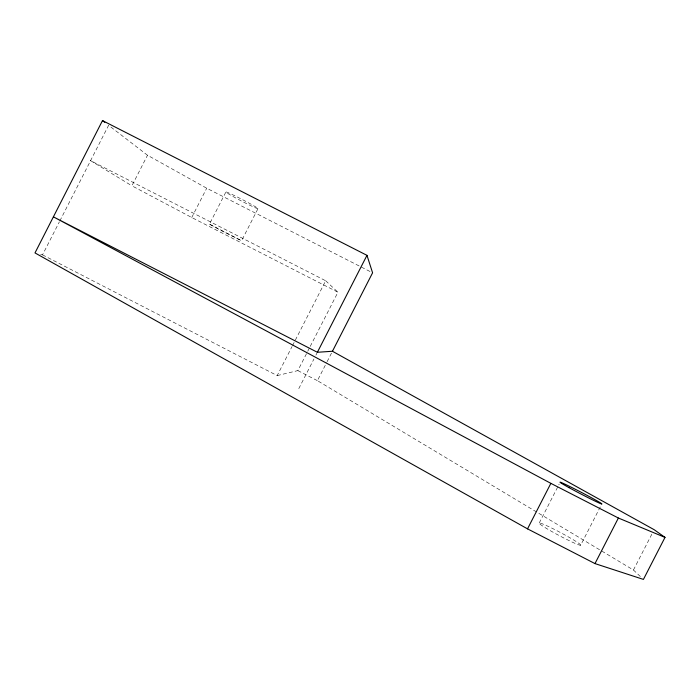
<?xml version="1.0" encoding="UTF-8"?>
<svg xmlns="http://www.w3.org/2000/svg" width="700" height="700" viewBox="0 0 700 700"><rect width="100%" height="100%" fill="white"/><g stroke="black" fill="none" stroke-linecap="round" stroke-linejoin="round"><path stroke-width="0.53" stroke-dasharray="3.5 2.62" d="M40.644 254.389L42.525 254.879L59.369 221.856M59.867 220.885L108.614 125.309L147.499 155.242L206.701 188.221L372.584 272.808M310.223 346.421L337.942 292.224L191.748 217.516L131.898 185.815L147.499 155.242M191.748 217.516L206.701 188.221M257.933 208.731A18.174 0.849 27.4 0 1 232.024 195.939A18.174 0.849 27.4 0 1 235.909 196.306A18.174 0.849 27.4 0 1 257.933 208.731L241.579 240.739L219.756 229.819L209.466 224.131L225.925 191.914M42.525 254.879L277.191 375.585L292.04 346.553M292.53 345.59L325.684 280.761L90.58 160.659L131.898 185.815M277.191 375.585L297.841 370.606L307.248 352.223M307.746 351.251L309.724 347.384M298.786 388.623L313.95 358.977M315.91 355.154L316.89 353.246M640.351 576.52L633.439 570.019L317.406 380.66L326.62 362.644M327.11 361.69L332.447 351.26M539.262 522.952L559.186 484.12M580.641 545.221A23.573 1.636 28 0 0 551.372 527.905A23.573 1.636 28 0 0 547.715 529.165A23.573 1.636 28 0 0 580.641 545.221L601.79 504.009M633.439 570.019L652.173 533.531M209.466 224.131L241.579 240.739M297.841 370.606L317.406 380.66M325.684 280.761L337.942 292.224"/><path stroke-width="1.05" d="M332.447 351.26L372.584 272.808L366.975 255.343L102.498 120.593L35 252.919L527.529 528.859L594.983 563.596L643.423 579.407L665 537.39L654.15 529.69L332.447 351.26L317.38 352.284L53.401 216.851L550.865 483.359L618.38 518.026L665 537.39M317.38 352.284L366.975 255.343M527.529 528.859L550.865 483.359M594.983 563.596L618.38 518.026M102.498 120.593L104.79 122.36M569.021 487.637A23.573 0.814 27.5 0 0 601.79 504.009A23.573 0.814 27.5 0 0 572.04 487.62A23.573 0.814 27.5 0 0 569.021 487.637"/></g></svg>
